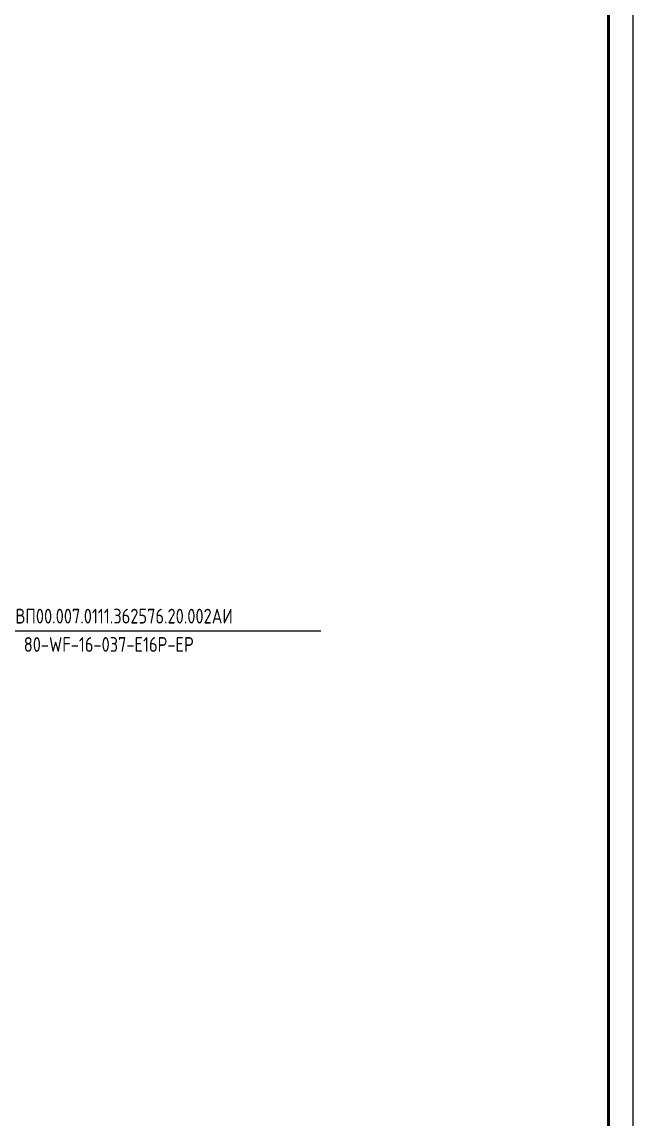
# Model space of a CAD drawing. Header units: millimetres. Extents: x 10051 to 26505, y 4675 to 5194.
# Drawn here: x 20716.1 to 20840.3, y 4790.8 to 5013.6 of the extents above; entities that cross this region are included whole.
import ezdxf
from ezdxf.enums import TextEntityAlignment as Align

# ---------------------------------------------------------------- set-up
doc = ezdxf.new("R2010")
doc.units = ezdxf.units.MM
doc.layers.get('0').update_dxf_attribs({"lineweight": 15})
doc.layers.add('OFORMLENIE', color=7, linetype='Continuous', lineweight=25)
doc.layers.add('подложка', color=252, linetype='Continuous', lineweight=9)
doc.styles.add('Style-CS_Gost2304', font='CS_Gost2304.shx')
doc.styles.add('TNR_30', font='times.ttf', dxfattribs={"height": 3})

# ---------------------------------------------------------------- blocks, each defined once
blk = doc.blocks.new('*U1752')
at = {"linetype": 'ByBlock', "lineweight": -2}
blk.add_lwpolyline([(420, 297), (0, 297), (0, 0), (420, 0)], close=True, dxfattribs=at)
at = {"linetype": 'ByBlock', "lineweight": 50}
blk.add_lwpolyline([(20, 292), (415, 292), (415, 5), (20, 5)], close=True, dxfattribs=at)
at = {"linetype": 'ByBlock', "lineweight": -2, "style": 'TNR_30'}
blk.add_attdef('ВЕРХНИЙ_НОМЕР_ЛИСТА', text='', height=3, dxfattribs=at).set_placement((410, 287), align=Align.MIDDLE_CENTER)

msp = doc.modelspace()

# ---------------------------------------------------------------- linework, layer by layer
at = {"layer": 'подложка'}
msp.add_line((20702.23, 4889.96), (20776.81, 4889.96), dxfattribs=at)

# ---------------------------------------------------------------- block references
at = {"layer": 'OFORMLENIE'}
msp.add_blockref('*U1752', (20420.26, 4762.19), dxfattribs=at)

# ---------------------------------------------------------------- texts
at = {"layer": 'подложка', "style": 'Style-CS_Gost2304'}
for s, p in [('4550.70.ВП00.007.0111.362576.20.002АИ', (20702.97, 4892.94)), ('80-WF-16-037-E16P-EP ', (20716.44, 4887.18))]:
    msp.add_text(s, height=3, rotation=360, dxfattribs=at).set_placement(p, align=Align.MIDDLE_LEFT)

doc.saveas('drawing.dxf')
